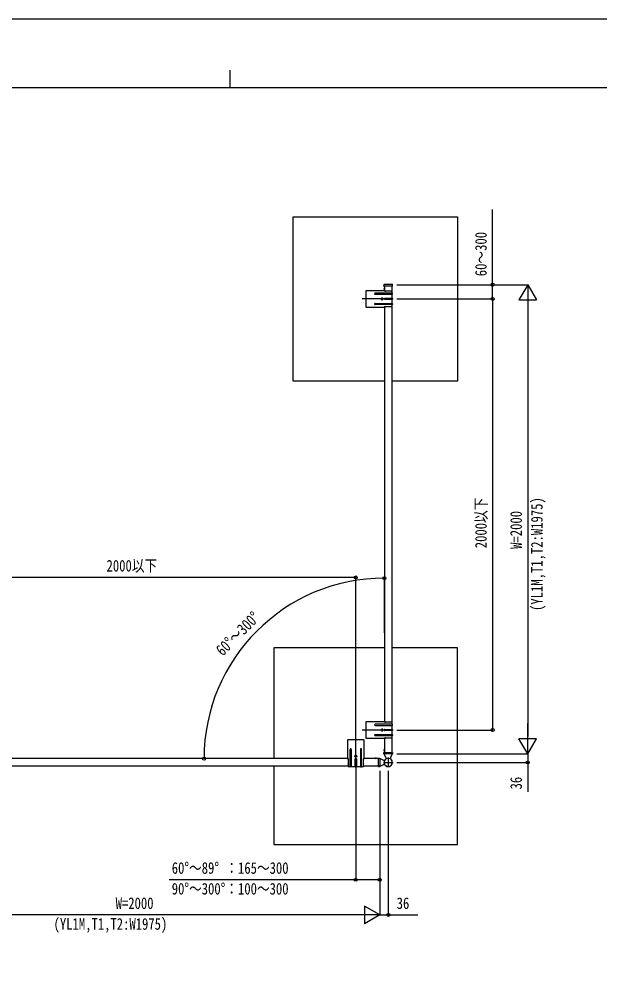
# Model space of a CAD drawing. Units: millimetres, scale not verified. Extents: x -6308 to 6308, y -4455 to 4455.
# Drawn here: x -906 to 1570, y 390 to 4455 of the extents above; entities that cross this region are included whole.
import ezdxf
from ezdxf.enums import TextEntityAlignment as Align

# ---------------------------------------------------------------- set-up
doc = ezdxf.new("R2010")
doc.units = ezdxf.units.MM
doc.header["$LTSCALE"] = 20
for name, color, linetype in [('0-3_YKK_12', 2, 'Continuous'), ('0-4_YKK_A1', 4, 'Continuous'), ('0-5_YKK_D', 6, 'Continuous'), ('0-6_YKK_ZWAK', 7, 'Continuous')]:
    doc.layers.add(name, color=color, linetype=linetype)
doc.styles.add('ＭＳ ゴシック', font='')
doc.styles.get('ＭＳ ゴシック').set_extended_font_data('MS Gothic')

msp = doc.modelspace()

# ---------------------------------------------------------------- linework, layer by layer
at = {"layer": '0-3_YKK_12'}
for p, q in [((651.93, 3262.5), (556.93, 3262.5)), ((651.93, 1425.2), (556.93, 1425.2)), ((529.83, 1303.1), (529.83, 1398.1)), ((667.93, 1307.8), (667.93, 1266.4)), ((647.42, 1287.1), (688.44, 1287.1))]:
    msp.add_line(p, q, dxfattribs=at)
at = {"layer": '0-4_YKK_A1'}
for p, q in [((571.93, 3296), (571.93, 3229)), ((649.93, 3297.5), (573.43, 3297.5)), ((649.7, 3317.42), (650.11, 3324.16)), ((649.93, 3297.5), (651.93, 3295.5)), ((650.68, 3317.1), (650, 3317.1)), ((685.18, 3317.1), (650.68, 3317.1)), ((651.11, 3325.1), (684.75, 3325.1)), ((651.42, 3310.3), (651.42, 3300.9)), ((651.93, 3310.3), (651.42, 3310.3)), ((651.93, 3300.9), (651.42, 3300.9)), ((651.93, 3317.1), (651.93, 3295.5)), ((651.93, 3310.3), (651.93, 3300.9)), ((651.93, 3307.6), (651.93, 3303.6)), ((651.93, 3300.1), (651.93, 3295.5)), ((655.47, 3295.5), (651.93, 3295.5)), ((674.47, 3295.5), (656.39, 3295.5)), ((685.43, 3295.5), (675.39, 3295.5)), ((683.93, 3317.1), (683.93, 3295.5)), ((685.86, 3317.1), (685.18, 3317.1)), ((685.43, 3287), (685.43, 3295.5)), ((686.16, 3317.42), (685.75, 3324.16)), ((685.43, 3287), (612.43, 3287)), ((612.43, 3282), (685.43, 3282)), ((641.52, 3263.74), (641.52, 3264.57)), ((641.93, 3256.25), (641.93, 3268.75)), ((642.35, 3261.25), (642.35, 3260.42)), ((653.23, 3265), (685.43, 3265)), ((685.43, 3260), (653.23, 3260)), ((685.43, 3265), (685.43, 3282)), ((685.43, 3243), (685.43, 3260)), ((686.43, 3283), (686.43, 3286)), ((686.43, 3264), (686.43, 3261)), ((573.43, 3227.5), (649.93, 3227.5)), ((612.43, 3243), (685.43, 3243)), ((685.43, 3238), (612.43, 3238)), ((651.93, 3229.5), (649.93, 3227.5)), ((651.93, 3229.5), (651.93, 1458.2)), ((651.93, 3229.5), (655.47, 3229.5)), ((656.39, 3229.5), (674.47, 3229.5)), ((675.39, 3229.5), (685.43, 3229.5)), ((683.93, 3229.5), (683.93, 1458.2)), ((685.43, 3229.5), (685.43, 3238)), ((686.43, 3242), (686.43, 3239)), ((571.93, 1458.7), (571.93, 1391.7)), ((649.93, 1460.2), (573.43, 1460.2)), ((685.43, 1449.7), (612.43, 1449.7)), ((612.43, 1444.7), (685.43, 1444.7)), ((641.52, 1426.44), (641.52, 1427.27)), ((641.93, 1418.95), (641.93, 1431.45)), ((642.35, 1423.95), (642.35, 1423.12)), ((649.93, 1460.2), (651.93, 1458.2)), ((655.47, 1458.2), (651.93, 1458.2)), ((653.23, 1427.7), (685.43, 1427.7)), ((674.47, 1458.2), (656.39, 1458.2)), ((685.43, 1458.2), (675.39, 1458.2)), ((685.43, 1449.7), (685.43, 1458.2)), ((685.43, 1427.7), (685.43, 1444.7)), ((686.43, 1445.7), (686.43, 1448.7)), ((686.43, 1426.7), (686.43, 1423.7)), ((563.33, 1383.1), (496.33, 1383.1)), ((573.43, 1390.2), (649.93, 1390.2)), ((612.43, 1405.7), (685.43, 1405.7)), ((685.43, 1400.7), (612.43, 1400.7)), ((651.93, 1392.2), (649.93, 1390.2)), ((651.93, 1392.2), (651.93, 1324.6)), ((651.93, 1392.2), (655.47, 1392.2)), ((685.43, 1422.7), (653.23, 1422.7)), ((656.39, 1392.2), (674.47, 1392.2)), ((675.39, 1392.2), (685.43, 1392.2)), ((683.93, 1392.2), (683.93, 1324.6)), ((685.43, 1405.7), (685.43, 1422.7)), ((685.43, 1392.2), (685.43, 1400.7)), ((686.43, 1404.7), (686.43, 1401.7)), ((494.83, 1381.6), (494.83, 1305.1)), ((505.33, 1269.6), (505.33, 1342.6)), ((510.33, 1342.6), (510.33, 1269.6)), ((549.33, 1342.6), (549.33, 1269.6)), ((554.33, 1269.6), (554.33, 1342.6)), ((564.83, 1305.1), (564.83, 1381.6)), ((651.42, 1345.3), (651.42, 1335.9)), ((651.93, 1345.3), (651.42, 1345.3)), ((651.93, 1345.3), (651.93, 1335.9)), ((651.93, 1342.6), (651.93, 1338.6)), ((496.83, 1303.1), (-1274.57, 1303.1)), ((496.83, 1303.1), (494.83, 1305.1)), ((496.83, 1303.1), (496.83, 1299.56)), ((523.58, 1313.1), (536.08, 1313.1)), ((527.33, 1269.6), (527.33, 1301.8)), ((528.59, 1312.68), (527.76, 1312.68)), ((531.08, 1313.51), (531.91, 1313.51)), ((532.33, 1301.8), (532.33, 1269.6)), ((564.83, 1305.1), (562.83, 1303.1)), ((630.43, 1303.1), (562.83, 1303.1)), ((562.83, 1299.56), (562.83, 1303.1)), ((619.13, 1303.61), (609.73, 1303.61)), ((609.73, 1303.1), (609.73, 1303.61)), ((619.13, 1303.1), (609.73, 1303.1)), ((616.43, 1303.1), (612.43, 1303.1)), ((619.13, 1303.1), (619.13, 1303.61)), ((625.93, 1304.3), (625.93, 1305)), ((625.93, 1269.9), (625.93, 1304.3)), ((626.23, 1305.3), (631.63, 1305.35)), ((631.93, 1305.05), (631.93, 1304.35)), ((631.93, 1304.35), (631.93, 1269.85)), ((631.93, 1303.89), (651.35, 1294.83)), ((649.68, 1323.4), (649.73, 1328.8)), ((649.68, 1323.56), (649.68, 1323.1)), ((649.98, 1323.1), (649.68, 1323.1)), ((650.68, 1323.1), (649.98, 1323.1)), ((650.03, 1329.1), (650.73, 1329.1)), ((685.18, 1323.1), (650.68, 1323.1)), ((650.73, 1329.1), (685.13, 1329.1)), ((658.24, 1307.88), (651.14, 1323.1)), ((651.93, 1335.9), (651.42, 1335.9)), ((656.63, 1300.73), (657.69, 1301.87)), ((684.72, 1323.1), (677.62, 1307.88)), ((678.17, 1301.87), (679.23, 1300.73)), ((685.13, 1329.1), (685.83, 1329.1)), ((685.88, 1323.1), (685.18, 1323.1)), ((685.88, 1323.1), (686.18, 1323.1)), ((686.13, 1328.8), (686.18, 1323.4)), ((686.18, 1323.56), (686.18, 1323.1)), ((496.83, 1271.1), (-1274.57, 1271.1)), ((496.83, 1298.64), (496.83, 1280.56)), ((496.83, 1279.64), (496.83, 1269.6)), ((496.83, 1269.6), (505.33, 1269.6)), ((509.33, 1268.6), (506.33, 1268.6)), ((510.33, 1269.6), (527.33, 1269.6)), ((531.33, 1268.6), (528.33, 1268.6)), ((532.33, 1269.6), (549.33, 1269.6)), ((550.33, 1268.6), (553.33, 1268.6)), ((554.33, 1269.6), (562.83, 1269.6)), ((562.83, 1280.56), (562.83, 1298.64)), ((562.83, 1269.6), (562.83, 1279.64)), ((630.43, 1271.1), (562.83, 1271.1)), ((625.93, 1269.2), (625.93, 1269.9)), ((631.63, 1268.85), (626.23, 1268.9)), ((651.35, 1279.37), (631.93, 1270.31)), ((631.93, 1269.85), (631.93, 1269.15)), ((681.56, 1298.4), (681.34, 1298.22)), ((681.56, 1275.8), (681.34, 1275.98)), ((681.73, 1298.19), (681.56, 1298.4)), ((681.56, 1275.8), (681.75, 1276.04))]:
    msp.add_line(p, q, dxfattribs=at)
for points in [[(651.93, 2912.5), (262.93, 2912.5), (262.93, 3612.5), (962.93, 3612.5), (962.93, 2912.5), (683.93, 2912.5)], [(649.78, 3307.7), (651.72, 3306.75), (652.34, 3305.6)], [(649.78, 3303.5), (651.72, 3304.45), (652.34, 3305.6)], [(640.69, 3262.08), (639.86, 3262.08), (639.86, 3262.91), (640.69, 3262.91)], [(641.52, 3264.57), (642.35, 3264.57), (642.35, 3263.74)], [(642.35, 3260.42), (641.52, 3260.42), (641.52, 3261.25)], [(643.18, 3262.91), (644.01, 3262.91), (644.01, 3262.08), (643.18, 3262.08)], [(179.83, 1271.1), (179.83, 937.1), (962.93, 937.1), (962.93, 1775.2), (683.93, 1775.2)], [(651.93, 1775.2), (179.83, 1775.2), (179.83, 1303.1)], [(640.69, 1424.78), (639.86, 1424.78), (639.86, 1425.61), (640.69, 1425.61)], [(641.52, 1427.27), (642.35, 1427.27), (642.35, 1426.44)], [(642.35, 1423.12), (641.52, 1423.12), (641.52, 1423.95)], [(643.18, 1425.61), (644.01, 1425.61), (644.01, 1424.78), (643.18, 1424.78)], [(649.78, 1342.7), (651.72, 1341.75), (652.34, 1340.6)], [(527.76, 1312.68), (527.76, 1313.51), (528.59, 1313.51)], [(529.42, 1314.34), (529.42, 1315.17), (530.25, 1315.17), (530.25, 1314.34)], [(530.25, 1311.85), (530.25, 1311.02), (529.42, 1311.02), (529.42, 1311.85)], [(531.91, 1313.51), (531.91, 1312.68), (531.08, 1312.68)], [(612.33, 1305.25), (613.28, 1303.31), (614.43, 1302.69)], [(616.53, 1305.25), (615.58, 1303.31), (614.43, 1302.69)], [(649.78, 1338.5), (651.72, 1339.45), (652.34, 1340.6)], [(682.54, 1297.11), (682.51, 1297.13), (681.34, 1298.22)], [(681.34, 1275.98), (682.51, 1277.07), (682.54, 1277.09)], [(682.55, 1297.07), (682.55, 1297.08), (682.54, 1297.1), (682.54, 1297.1), (682.54, 1297.11), (682.54, 1297.11), (682.54, 1297.11)], [(682.54, 1277.09), (682.54, 1277.09), (682.54, 1277.1), (682.54, 1277.1), (682.55, 1277.13)]]:
    msp.add_lwpolyline(points, dxfattribs=at)
for centre in [(641.93, 3262.5), (641.93, 1425.2), (529.83, 1313.1)]:
    msp.add_circle(centre, 4.25, dxfattribs=at)
for centre, radius, start, end in [((573.43, 3296), 1.5, 90, 180), ((655.98, 3305.6), 6.55, 134.12696, 225.87304), ((650, 3317.4), 0.3, 176.5, 270), ((651.11, 3324.1), 1, 90, 176.5), ((655.93, 3295.7), 0.5, 203.57818, 336.42182), ((674.93, 3295.7), 0.5, 203.57818, 336.42182), ((684.75, 3324.1), 1, 3.5, 90), ((685.86, 3317.4), 0.3, 270, 3.5), ((612.43, 3284.5), 2.5, 90, 270), ((640.69, 3263.74), 0.83, 270, 0), ((640.69, 3261.25), 0.83, 0, 90), ((643.18, 3263.74), 0.83, 180, 270), ((643.18, 3261.25), 0.83, 90, 180), ((653.23, 3262.5), 2.5, 90, 270), ((685.43, 3286), 1, 0, 90), ((685.43, 3283), 1, 270, 0), ((685.43, 3264), 1, 0, 90), ((685.43, 3261), 1, 270, 0), ((573.43, 3229), 1.5, 180, 270), ((612.43, 3240.5), 2.5, 90, 270), ((655.93, 3229.3), 0.5, 23.57818, 156.42182), ((674.93, 3229.3), 0.5, 23.57818, 156.42182), ((685.43, 3242), 1, 0, 90), ((685.43, 3239), 1, 270, 0), ((573.43, 1458.7), 1.5, 90, 180), ((612.43, 1447.2), 2.5, 90, 270), ((640.69, 1426.44), 0.83, 270, 0), ((640.69, 1423.95), 0.83, 0, 90), ((643.18, 1426.44), 0.83, 180, 270), ((643.18, 1423.95), 0.83, 90, 180), ((653.23, 1425.2), 2.5, 90, 270), ((655.93, 1458.4), 0.5, 203.57818, 336.42182), ((674.93, 1458.4), 0.5, 203.57818, 336.42182), ((685.43, 1448.7), 1, 0, 90), ((685.43, 1445.7), 1, 270, 0), ((685.43, 1426.7), 1, 0, 90), ((685.43, 1423.7), 1, 270, 0), ((496.33, 1381.6), 1.5, 90, 180), ((563.33, 1381.6), 1.5, 0, 90), ((573.43, 1391.7), 1.5, 180, 270), ((612.43, 1403.2), 2.5, 90, 270), ((655.93, 1392), 0.5, 23.57818, 156.42182), ((674.93, 1392), 0.5, 23.57818, 156.42182), ((685.43, 1404.7), 1, 0, 90), ((685.43, 1401.7), 1, 270, 0), ((507.83, 1342.6), 2.5, 0, 180), ((551.83, 1342.6), 2.5, 0, 180), ((655.98, 1340.6), 6.55, 134.12696, 225.87304), ((529.83, 1301.8), 2.5, 0, 180), ((528.59, 1314.34), 0.83, 270, 0), ((528.59, 1311.85), 0.83, 0, 90), ((531.08, 1314.34), 0.83, 180, 270), ((531.08, 1311.85), 0.83, 90, 180), ((614.43, 1299.05), 6.55, 44.12696, 135.87304), ((626.23, 1305), 0.3, 90.5, 180), ((631.63, 1305.05), 0.3, 0, 90.5), ((649.98, 1323.4), 0.3, 179.5, 270), ((650.03, 1328.8), 0.3, 90, 179.5), ((667.93, 1287.1), 17.43, 39.66485, 320.33515), ((652.8, 1305.34), 6, 324.57174, 25), ((683.06, 1305.34), 6, 155, 215.42826), ((685.83, 1328.8), 0.3, 0.5, 90), ((685.88, 1323.4), 0.3, 270, 0.5), ((496.63, 1299.1), 0.5, 293.57818, 66.42182), ((496.63, 1280.1), 0.5, 293.57818, 66.42182), ((506.33, 1269.6), 1, 180, 270), ((509.33, 1269.6), 1, 270, 0), ((528.33, 1269.6), 1, 180, 270), ((531.33, 1269.6), 1, 270, 0), ((550.33, 1269.6), 1, 180, 270), ((553.33, 1269.6), 1, 270, 0), ((563.03, 1299.1), 0.5, 113.57818, 246.42182), ((563.03, 1280.1), 0.5, 113.57818, 246.42182), ((626.23, 1269.2), 0.3, 180, 269.5), ((631.63, 1269.15), 0.3, 269.5, 0), ((649.69, 1302.23), 6, 245, 320.33515), ((649.69, 1271.97), 6, 39.66485, 115), ((667.93, 1287.1), 18, 155.93932, 204.06068), ((667.93, 1287.1), 17.7, 129.66485, 50.33515), ((651.22, 1294.56), 0.3, 335.93932, 65), ((651.22, 1279.64), 0.3, 295, 24.06068), ((679.96, 1299.05), 3.23, 323.10536, 327.9839), ((679.96, 1275.15), 3.23, 32.0161, 36.89464), ((667.93, 1287.1), 17.7, 325.71084, 34.28916)]:
    msp.add_arc(centre, radius, start, end, dxfattribs=at)
at = {"layer": '0-5_YKK_D'}
for p, q in [((703.93, 3323.1), (1263.93, 3323.1)), ((703.93, 3323.1), (1113.93, 3323.1)), ((1262.93, 3323.1), (1225.43, 3258.15)), ((1262.93, 3323.1), (1300.43, 3258.15)), ((1262.93, 3323.1), (1262.93, 3193.2)), ((703.93, 3262.5), (1113.93, 3262.5)), ((703.93, 3262.5), (1113.93, 3262.5)), ((1112.93, 3262.5), (1112.93, 1425.2)), ((1225.43, 3258.15), (1300.43, 3258.15)), ((1262.93, 3248.1), (1262.93, 1398.1)), ((529.83, 2075.2), (-1307.57, 2075.2)), ((529.83, 1399.1), (529.83, 2076.2)), ((651.93, 1839.43), (651.93, 2073.4)), ((703.93, 1425.2), (1113.93, 1425.2)), ((1262.93, 1323.1), (1262.93, 1453)), ((1262.93, 1323.1), (1225.43, 1388.05)), ((1300.43, 1388.05), (1225.43, 1388.05)), ((1262.93, 1323.1), (1300.43, 1388.05)), ((529.83, 1302.1), (529.83, 786.1)), ((703.93, 1323.1), (1263.93, 1323.1)), ((703.93, 1323.1), (1263.93, 1323.1)), ((703.93, 1287.1), (1263.93, 1287.1)), ((631.93, 1251.1), (631.93, 636.1)), ((631.93, 1251.1), (631.93, 786.1)), ((631.93, 1251.1), (631.93, 636.1)), ((667.93, 1251.1), (667.93, 636.1)), ((631.93, 637.1), (566.98, 674.6)), ((566.98, 674.6), (566.98, 599.6)), ((556.93, 637.1), (-1293.07, 637.1)), ((631.93, 637.1), (502.03, 637.1)), ((631.93, 637.1), (566.98, 599.6))]:
    msp.add_line(p, q, dxfattribs=at)
for points in [[(1112.93, 3262.5), (1112.93, 3323.1), (1112.93, 3643.2)], [(1262.93, 1323.1), (1262.93, 1287.1), (1262.93, 1161.4)], [(631.93, 787.1), (529.83, 787.1), (-265.47, 787.1)], [(631.93, 637.1), (667.93, 637.1), (793.63, 637.1)]]:
    msp.add_lwpolyline(points, dxfattribs=at)
for centre in [(1112.93, 3323.1), (1112.93, 3262.5), (1112.93, 3262.5), (529.83, 2075.2), (651.93, 2072.4), (1112.93, 1425.2), (-117.37, 1303.1), (1262.93, 1287.1), (529.83, 787.1), (631.93, 787.1), (667.93, 637.1)]:
    msp.add_circle(centre, 6.38, dxfattribs=at)
msp.add_arc((651.93, 1303.1), 769.3, 90, 180, dxfattribs=at)
at = {"layer": '0-6_YKK_ZWAK'}
for p, q in [((-7.47, 4237.5), (-7.47, 4162.5)), ((5842.53, 4162.5), (-5857.47, 4162.5))]:
    msp.add_line(p, q, dxfattribs=at)
msp.add_lwpolyline([(-6307.5, -4455), (6307.5, -4455), (6307.5, 4455), (-6307.5, 4455)], close=True, dxfattribs=at)

# ---------------------------------------------------------------- texts
at = {"layer": '0-5_YKK_D', "style": 'ＭＳ ゴシック', "width": 0.8}
for s, rotation, p in [('60～300', 90, (1102.43, 3359.1)), ('2000以下', 90, (1102.43, 2199.85)), ('(YL1M,T1,T2:W1975)', 90, (1340.93, 1932.5)), ('W=2000', 90, (1252.43, 2197.1)), ('60°～300°', 45, (-26.75, 1727.22)), ('36', 90, (1252.43, 1171.9))]:
    msp.add_text(s, height=49.49, rotation=rotation, dxfattribs=at).set_placement(p, align=Align.BOTTOM_LEFT)
for s, p in [('2000以下', (-532.87, 2085.7)), ('60°～89° ：165～300', (-254.97, 797.6)), ('90°～300°：100～300', (-254.97, 709.1)), ('W=2000', (-494.07, 647.6)), ('36', (703.93, 647.6)), ('(YL1M,T1,T2:W1975)', (-758.67, 559.1))]:
    msp.add_text(s, height=49.49, dxfattribs=at).set_placement(p, align=Align.BOTTOM_LEFT)

doc.saveas('drawing.dxf')
